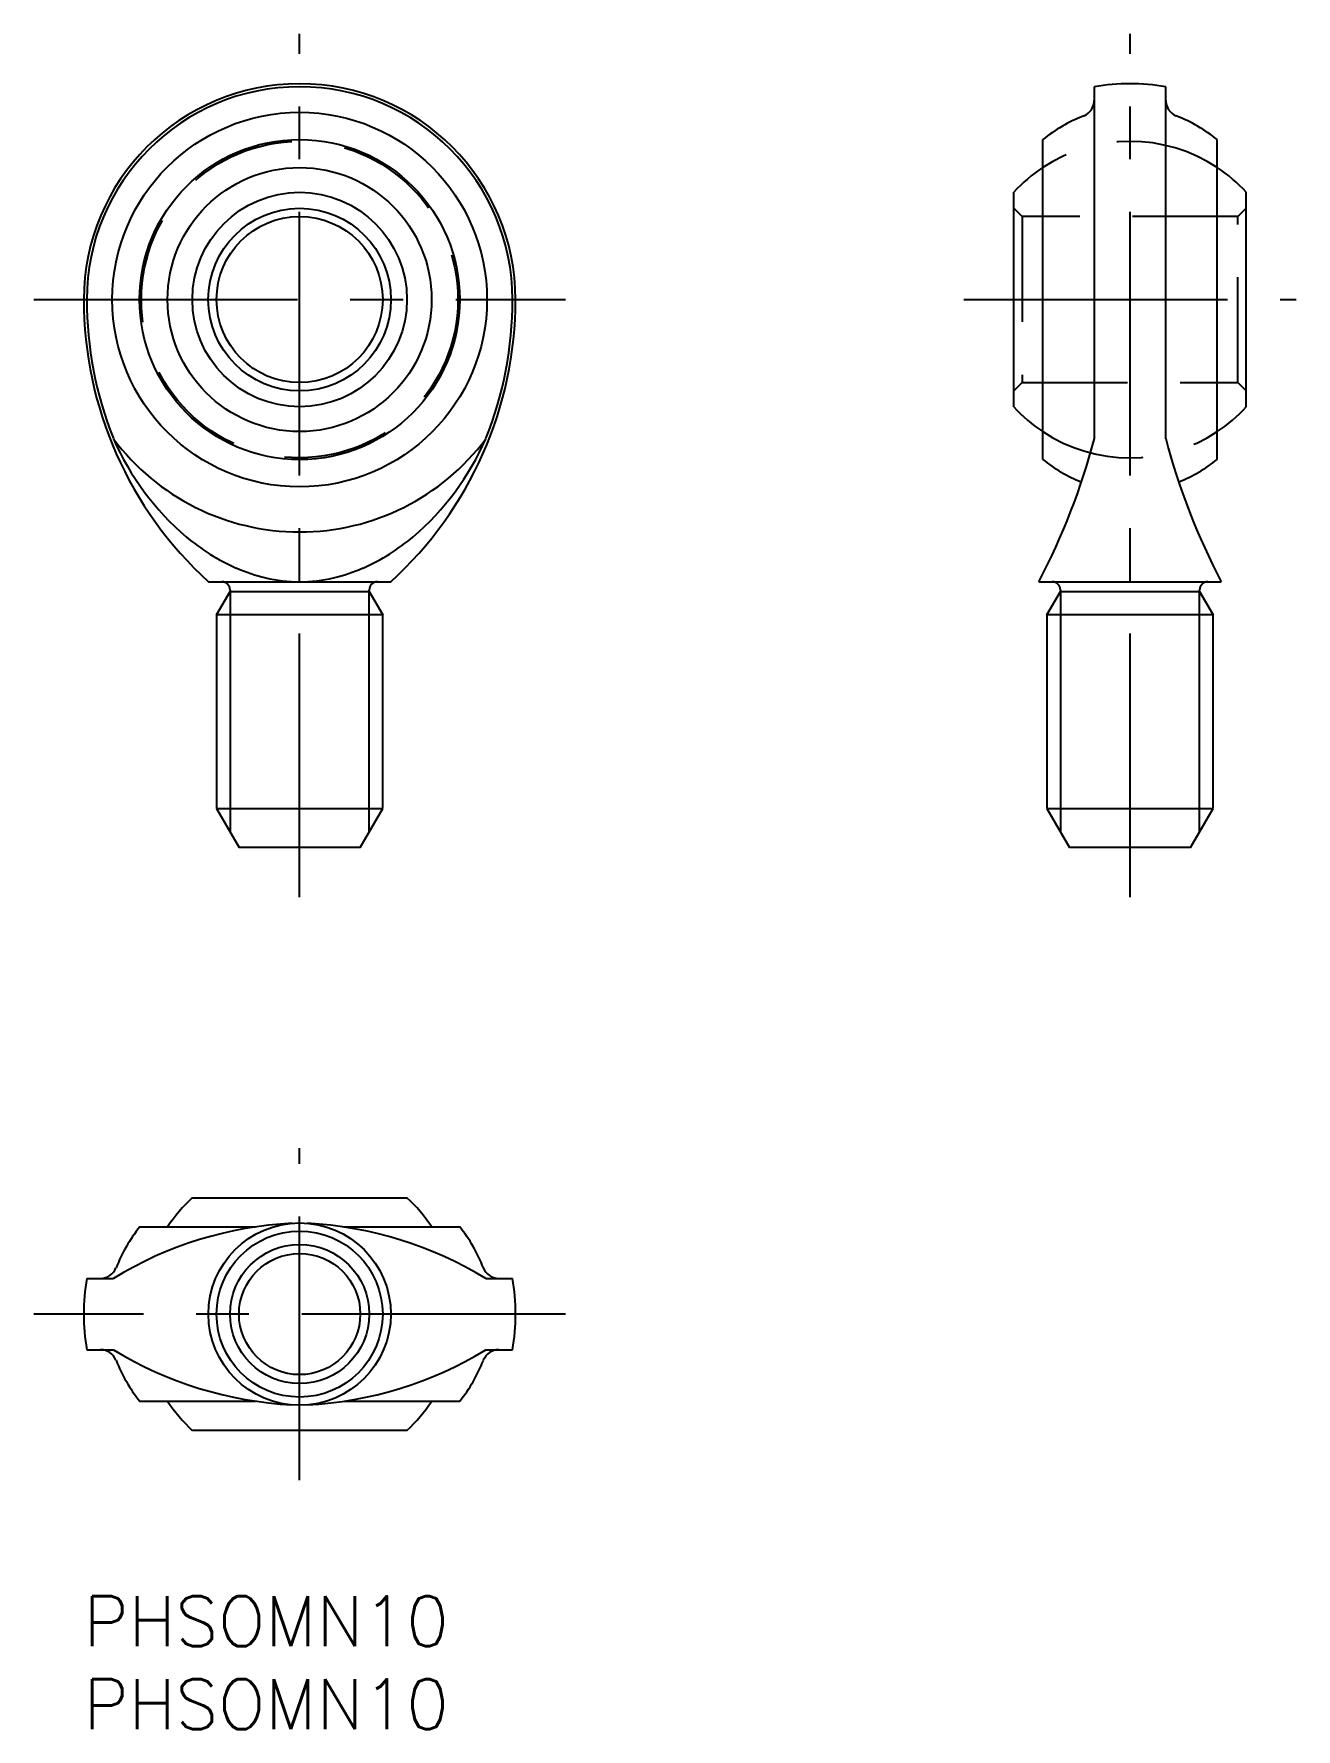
# Model space of a CAD drawing. Extents: x -3 to 73, y -8 to 94.
import ezdxf

# ---------------------------------------------------------------- set-up
doc = ezdxf.new("R2010")
doc.units = 0
doc.header["$LTSCALE"] = 0.5
doc.linetypes.add('CENTER', pattern=[50.8, 31.75, -6.35, 6.35, -6.35])
doc.linetypes.add('DASHED', pattern=[19.05, 12.7, -6.35])
for name, color, linetype in [('MSM_CENTER', 1, 'CENTER'), ('MSM_CONTINUOUS', 7, 'CONTINUOUS'), ('MSM_DASHED', 4, 'DASHED'), ('MSM_NARROW', 5, 'CONTINUOUS'), ('MSM_PART_NUMBER', 7, 'CONTINUOUS')]:
    doc.layers.add(name, color=color, linetype=linetype)
doc.styles.get("Standard").update_dxf_attribs({"font": 'txt.shx', "height": 3, "bigfont": 'bigfont.shx'})

# ---------------------------------------------------------------- blocks, each defined once
blk = doc.blocks.new('*U3')
at = {"layer": 'MSM_PART_NUMBER'}
blk.add_text('PHSOMN10', height=3, dxfattribs=at).set_placement((0, -3))
blk = doc.blocks.new('*U4')
at = {"layer": 'MSM_PART_NUMBER'}
blk.add_text('PHSOMN10', height=3, dxfattribs=at).set_placement((0, -8))

msp = doc.modelspace()

# ---------------------------------------------------------------- linework, layer by layer
at = {"layer": 'MSM_CENTER'}
for p, q in [((13, 42.11), (13, 94.11)), ((63, 42.11), (63, 94.11)), ((-3, 78.11), (29, 78.11)), ((53, 78.11), (73, 78.11)), ((13, 7), (13, 27)), ((29, 17), (-3, 17))]:
    msp.add_line(p, q, dxfattribs=at)
at = {"layer": 'MSM_CONTINUOUS'}
for p, q in [((60.85, 90.93), (60.85, 69.73)), ((65.15, 69.73), (65.15, 90.93)), ((57.75, 68.47), (57.75, 87.75)), ((68.25, 68.47), (68.25, 87.75)), ((56, 71.65), (56, 84.57)), ((70, 71.65), (70, 84.57)), ((7.51, 61.11), (18.49, 61.11)), ((8, 59.11), (8.81, 60.52)), ((8.81, 60.61), (8.81, 60.52)), ((8.81, 60.52), (17.19, 60.52)), ((17.19, 60.52), (17.19, 60.61)), ((17.19, 60.52), (18, 59.11)), ((57.51, 61.11), (68.49, 61.11)), ((58, 59.11), (58.81, 60.52)), ((58.81, 60.61), (58.81, 60.52)), ((58.81, 60.52), (67.19, 60.52)), ((67.19, 60.52), (67.19, 60.61)), ((67.19, 60.52), (68, 59.11)), ((8, 59.11), (8, 47.45)), ((18, 59.11), (8, 59.11)), ((18, 47.45), (18, 59.11)), ((58, 59.11), (58, 47.45)), ((68, 59.11), (58, 59.11)), ((68, 47.45), (68, 59.11)), ((8, 47.45), (18, 47.45)), ((8, 47.45), (9.35, 45.11)), ((16.65, 45.11), (18, 47.45)), ((58, 47.45), (68, 47.45)), ((58, 47.45), (59.35, 45.11)), ((66.65, 45.11), (68, 47.45)), ((16.65, 45.11), (9.35, 45.11)), ((66.65, 45.11), (59.35, 45.11)), ((6.54, 24), (19.46, 24)), ((3.36, 22.25), (10.32, 22.25)), ((15.66, 22.25), (22.64, 22.25)), ((0.18, 19.15), (1.79, 19.15)), ((24.21, 19.15), (25.82, 19.15)), ((0.18, 14.85), (1.79, 14.85)), ((24.21, 14.85), (25.82, 14.85)), ((3.36, 11.75), (10.34, 11.75)), ((15.68, 11.75), (22.64, 11.75)), ((6.54, 10), (19.46, 10))]:
    msp.add_line(p, q, dxfattribs=at)
for centre, radius in [((13, 78.11), 11.28), ((13, 78.11), 9.64), ((13, 78.11), 7.95), ((13, 78.11), 6.46), ((13, 78.11), 5.5), ((13, 78.11), 5), ((13, 17), 5.49), ((13, 17), 5), ((13, 17), 3.65)]:
    msp.add_circle(centre, radius, dxfattribs=at)
for centre, radius, start, end in [((13, 78.11), 13, 0, 180), ((13, 78.11), 12.82, 0, 180), ((63, 78.11), 13, 80.4804, 99.5196), ((59.85, 90.11), 1, 291.4122, 0), ((66.15, 90.11), 1, 180, 248.5878), ((63.69, 80.31), 9.52, 111.4122, 128.5997), ((62.31, 80.31), 9.52, 51.4003, 68.5878), ((63, 78.11), 9.53, 123.4481, 137.2995), ((63, 78.11), 9.53, 42.7005, 56.5519), ((23, 78.11), 23, 180, 227.6574), ((22.83, 78.11), 22.65, 179.9918, 201.7096), ((3, 78.11), 23, 312.3426, 0), ((3.17, 78.11), 22.65, 338.2923, 0.0064), ((63, 78.11), 9.53, 222.7005, 236.5519), ((63, 78.11), 9.53, 303.4481, 317.2995), ((13, 78.11), 14, 216.7699, 323.2301), ((16.9, 76.35), 16.5, 203.6633, 229.4193), ((9.1, 76.35), 16.5, 310.5807, 336.3367), ((20.89, 80.27), 41.33, 332.3859, 345.23), ((105.03, 80.24), 41.24, 194.756, 207.6281), ((63.69, 75.92), 9.52, 231.4003, 247.617), ((62.31, 75.92), 9.52, 292.3802, 308.5997), ((14.23, 73.36), 12.49, 229.754, 246.1081), ((11.77, 73.36), 12.49, 293.8919, 310.246), ((13.25, 71.24), 10.15, 246.3498, 256.9309), ((13.01, 70.23), 9.12, 256.9528, 269.9396), ((12.99, 70.23), 9.12, 270.0604, 283.0472), ((12.75, 71.24), 10.15, 283.0691, 293.6502), ((8.31, 60.61), 0.5, 0, 90), ((17.69, 60.61), 0.5, 90, 180), ((58.31, 60.61), 0.5, 0, 90), ((67.69, 60.61), 0.5, 90, 180), ((13, 17), 9.53, 132.7005, 146.5519), ((13, 17), 9.53, 33.4481, 47.2995), ((13.71, -0.38), 22.88, 92.9038, 121.4078), ((12.25, -0.5), 23, 58.6688, 86.9791), ((10.81, 16.31), 9.52, 141.4003, 158.5878), ((15.19, 16.31), 9.53, 21.4122, 38.5997), ((1.01, 20.15), 1, 270, 338.5878), ((24.99, 20.15), 1, 201.4122, 270), ((13, 17), 13, 170.4804, 189.5196), ((13, 17), 13, 350.4804, 9.5196), ((1.01, 13.85), 1, 21.4122, 90), ((13.75, 34.5), 23, 238.6688, 266.9791), ((12.29, 34.38), 22.88, 272.9038, 301.4078), ((24.99, 13.85), 1, 90, 158.5878), ((10.81, 17.69), 9.52, 201.4122, 218.5997), ((15.19, 17.69), 9.53, 321.4003, 338.5878), ((13, 17), 9.53, 213.4481, 227.2995), ((13, 17), 9.53, 312.7005, 326.5519)]:
    msp.add_arc(centre, radius, start, end, dxfattribs=at)
at = {"layer": 'MSM_DASHED'}
for p, q in [((56.5, 83.11), (56, 83.61)), ((56.5, 83.11), (56.5, 73.11)), ((69.5, 83.11), (56.5, 83.11)), ((69.5, 83.11), (70, 83.61)), ((69.5, 73.11), (69.5, 83.11)), ((56.5, 73.11), (56, 72.61)), ((56.5, 73.11), (69.5, 73.11)), ((69.5, 73.11), (70, 72.61))]:
    msp.add_line(p, q, dxfattribs=at)
msp.add_circle((13, 78.11), 9.53, dxfattribs=at)
for start, end in [(56.5519, 123.4481), (236.5519, 303.4481)]:
    msp.add_arc((63, 78.11), 9.53, start, end, dxfattribs=at)
at = {"layer": 'MSM_NARROW'}
for p, q in [((8.81, 60.52), (8.81, 46.04)), ((17.19, 46.04), (17.19, 60.52)), ((58.81, 60.52), (58.81, 46.04)), ((67.19, 46.04), (67.19, 60.52))]:
    msp.add_line(p, q, dxfattribs=at)
msp.add_circle((13, 17), 4.19, dxfattribs=at)

# ---------------------------------------------------------------- block references
at = {"layer": 'MSM_CONTINUOUS'}
for name in ['*U3', '*U4']:
    msp.add_blockref(name, (0, 0), dxfattribs=at)

doc.saveas('drawing.dxf')
